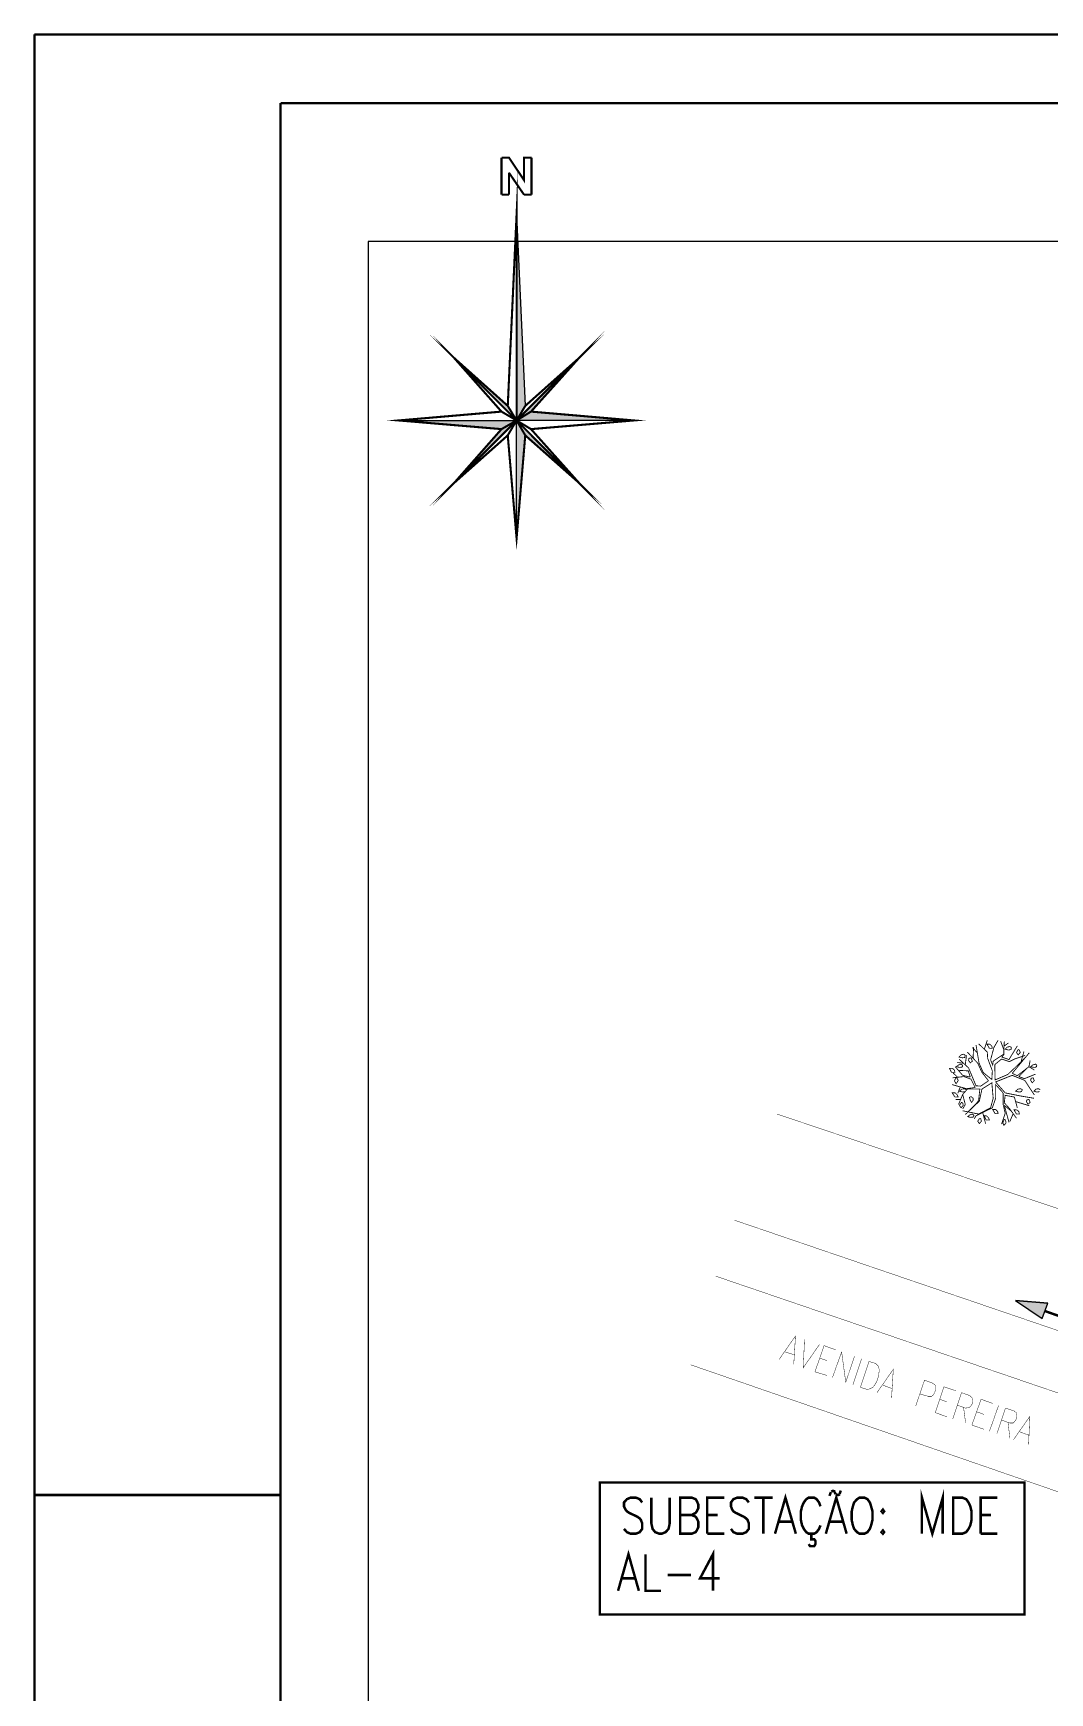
# Model space of a CAD drawing. Header units: millimetres. Extents: x 7 to 427, y 16 to 313.
# Drawn here: x 7.1 to 110.5, y 144.2 to 312.9 of the extents above; entities that cross this region are included whole.
import ezdxf

# ---------------------------------------------------------------- set-up
doc = ezdxf.new("R2010")
doc.units = ezdxf.units.MM
doc.layers.add('H', color=7, linetype='Continuous')
doc.layers.add('P', color=7, linetype='Continuous')

msp = doc.modelspace()

# ---------------------------------------------------------------- hatches: boundary and pattern name
at = {"layer": 'H', "linetype": 'Continuous'}
for points in [[(56.303, 273.562), (56.303, 294.464), (57.185, 275.043), (56.303, 273.562)], [(56.303, 273.562), (49.953, 279.912), (55.421, 275.043), (56.303, 273.562)], [(56.303, 273.562), (62.653, 279.912), (57.785, 274.443), (56.303, 273.562)], [(54.786, 272.662), (44.327, 273.562), (56.303, 273.562), (54.786, 272.662)], [(49.953, 267.212), (54.786, 272.662), (56.303, 273.562), (49.953, 267.212)], [(56.303, 273.473), (56.215, 273.562), (56.303, 273.65), (56.392, 273.562), (56.303, 273.473)], [(56.303, 273.473), (56.215, 273.562), (56.303, 273.65), (56.392, 273.562), (56.303, 273.473)], [(56.303, 273.473), (56.215, 273.562), (56.303, 273.65), (56.392, 273.562), (56.303, 273.473)], [(56.303, 273.473), (56.215, 273.562), (56.303, 273.65), (56.392, 273.562), (56.303, 273.473)], [(56.303, 273.473), (56.215, 273.562), (56.303, 273.65), (56.392, 273.562), (56.303, 273.473)], [(56.303, 273.473), (56.215, 273.562), (56.303, 273.65), (56.392, 273.562), (56.303, 273.473)], [(56.303, 273.473), (56.215, 273.562), (56.303, 273.65), (56.392, 273.562), (56.303, 273.473)], [(56.303, 273.473), (56.215, 273.562), (56.303, 273.65), (56.392, 273.562), (56.303, 273.473)], [(56.303, 273.473), (56.215, 273.562), (56.303, 273.65), (56.392, 273.562), (56.303, 273.473)], [(56.303, 273.473), (56.215, 273.562), (56.303, 273.65), (56.392, 273.562), (56.303, 273.473)], [(56.303, 273.473), (56.215, 273.562), (56.303, 273.65), (56.392, 273.562), (56.303, 273.473)], [(56.303, 273.473), (56.215, 273.562), (56.303, 273.65), (56.392, 273.562), (56.303, 273.473)], [(56.303, 273.473), (56.215, 273.562), (56.303, 273.65), (56.392, 273.562), (56.303, 273.473)], [(56.303, 273.473), (56.215, 273.562), (56.303, 273.65), (56.392, 273.562), (56.303, 273.473)], [(56.303, 273.473), (56.215, 273.562), (56.303, 273.65), (56.392, 273.562), (56.303, 273.473)], [(56.303, 273.473), (56.215, 273.562), (56.303, 273.65), (56.392, 273.562), (56.303, 273.473)], [(56.303, 273.562), (57.785, 274.443), (68.245, 273.562), (56.303, 273.562)], [(62.653, 267.212), (57.185, 272.027), (56.303, 273.562), (62.653, 267.212)], [(56.303, 261.585), (56.303, 273.562), (57.185, 272.027), (56.303, 261.585)], [(109.767, 182.245), (107.068, 184.062), (110.314, 183.815), (109.767, 182.245)]]:
    msp.add_hatch(color=256, dxfattribs=at).paths.add_polyline_path(points)

# ---------------------------------------------------------------- linework, layer by layer
at = {"layer": 'P'}
for points, const_width in [([(7.267, 15.804), (7.267, 312.808)], 0.254), ([(7.267, 312.808), (427.267, 312.808)], 0.254), ([(32.297, 22.789), (32.297, 305.823)], 0.254), ([(32.297, 305.823), (420.229, 305.823)], 0.254), ([(54.769, 300.284), (55.527, 300.284), (57.062, 297.991), (57.062, 300.284), (57.82, 300.284)], 0.212), ([(54.769, 296.51), (54.769, 300.284)], 0.212), ([(57.82, 300.284), (57.82, 296.51)], 0.212), ([(56.303, 273.562), (56.303, 294.481), (55.404, 275.043)], 0.212), ([(55.527, 298.75), (55.527, 296.51)], 0.212), ([(57.062, 296.51), (55.527, 298.75)], 0.212), ([(55.527, 296.51), (54.769, 296.51)], 0.212), ([(57.82, 296.51), (57.062, 296.51)], 0.212), ([(56.303, 273.562), (49.953, 279.912), (54.769, 274.461), (44.309, 273.562), (54.769, 272.68)], 0.212), ([(56.303, 273.562), (49.953, 279.912), (55.404, 275.043)], 0.212), ([(57.767, 274.461), (62.653, 279.912), (56.303, 273.562), (62.653, 279.912), (57.185, 275.043)], 0.212), ([(55.404, 275.043), (56.303, 273.562), (55.404, 275.043), (56.303, 273.562), (57.185, 275.043)], 0.212), ([(54.769, 272.68), (49.953, 267.212), (56.303, 273.562), (49.953, 267.212), (55.404, 272.045)], 0.212), ([(54.769, 274.461), (56.303, 273.562), (54.769, 272.68)], 0.212), ([(54.769, 272.68), (56.303, 273.562), (57.185, 272.045)], 0.212), ([(55.404, 272.045), (56.303, 273.562)], 0.212), ([(57.185, 272.045), (56.303, 273.562), (57.767, 274.461)], 0.212), ([(57.767, 274.461), (56.303, 273.562)], 0.212), ([(57.185, 272.045), (62.653, 267.212), (56.303, 273.562), (62.653, 267.212), (57.767, 272.68)], 0.212), ([(57.767, 272.68), (56.303, 273.562)], 0.212), ([(57.767, 274.461), (68.227, 273.562), (57.767, 272.68)], 0.212), ([(57.185, 272.045), (56.303, 261.585), (55.404, 272.045)], 0.212), ([(103.628, 207.275), (103.205, 208.209), (102.147, 209.338)], 0.085), ([(103.117, 209.303), (102.658, 209.815)], 0.085), ([(102.729, 208.756), (102.782, 209.85)], 0.085), ([(103.752, 207.275), (103.329, 208.245), (103.029, 210.062)], 0.085), ([(104.687, 207.433), (104.211, 208.703), (104.175, 209.338), (103.293, 210.185)], 0.085), ([(103.875, 209.638), (104.175, 210.538)], 0.085), ([(104.422, 210.15), (104.14, 210.15), (104.387, 209.726)], 0.085), ([(104.387, 209.726), (104.687, 209.726), (104.634, 209.938), (104.422, 210.15)], 0.085), ([(105.904, 210.45), (105.833, 209.127), (104.775, 208.421), (104.722, 208.033), (104.51, 208.545), (104.846, 209.815), (105.269, 210.538)], 0.085), ([(105.869, 209.55), (105.533, 210.45)], 0.085), ([(105.78, 208.792), (105.657, 208.844), (105.869, 209.091), (105.869, 209.938)], 0.085), ([(105.78, 208.792), (106.38, 208.58), (107.227, 209.973)], 0.085), ([(105.869, 209.938), (106.327, 210.273)], 0.085), ([(106.627, 209.815), (106.468, 209.903), (106.204, 209.85), (105.992, 209.638), (106.327, 209.55), (106.592, 209.603), (106.627, 209.815)], 0.085), ([(106.257, 207.063), (107.597, 208.333), (107.897, 209.391)], 0.085), ([(108.444, 209.268), (106.715, 207.186)], 0.085), ([(107.438, 209.55), (107.315, 209.603), (107.139, 209.303)], 0.085), ([(107.139, 209.303), (107.315, 209.056), (107.527, 209.303), (107.438, 209.55)], 0.085), ([(100.612, 207.698), (100.33, 207.698), (100.542, 207.275)], 0.085), ([(100.542, 207.275), (100.877, 207.275), (100.824, 207.522), (100.612, 207.698)], 0.085), ([(102.447, 206.798), (101.671, 206.975), (100.912, 207.857)], 0.085), ([(101.671, 207.998), (101.512, 208.121), (101.247, 208.033), (101.036, 207.857), (101.335, 207.786), (101.635, 207.821), (101.671, 207.998)], 0.085), ([(101.759, 208.209), (101.124, 208.28)], 0.085), ([(101.935, 209.003), (101.794, 209.127), (101.512, 209.056), (101.3, 208.844), (101.635, 208.756), (101.882, 208.792), (101.935, 209.003)], 0.085), ([(103.505, 205.881), (103.029, 205.916), (102.27, 207.733), (101.3, 208.633)], 0.085), ([(101.935, 208.068), (102.059, 209.003)], 0.085), ([(102.27, 208.492), (102.447, 208.245), (102.658, 208.421), (102.517, 208.756), (102.306, 208.703), (102.27, 208.492)], 0.085), ([(104.934, 208.068), (105.622, 208.633)], 0.085), ([(106.257, 207.063), (104.969, 206.516), (104.934, 208.068)], 0.085), ([(105.622, 208.633), (106.415, 208.368), (107.015, 208.668), (108.021, 209.003)], 0.085), ([(106.715, 207.186), (107.227, 206.939), (108.409, 207.857), (108.532, 208.492)], 0.085), ([(107.386, 206.851), (108.197, 207.698)], 0.085), ([(107.597, 208.333), (108.232, 209.003)], 0.085), ([(108.409, 207.857), (108.955, 207.522)], 0.085), ([(109.202, 207.998), (109.079, 208.121), (108.797, 208.033), (108.585, 207.857), (108.92, 207.786), (109.167, 207.821), (109.202, 207.998)], 0.085), ([(102.941, 205.74), (102.059, 205.617), (100.577, 206.04)], 0.085), ([(102.941, 205.74), (102.517, 206.587), (101.794, 206.851), (100.665, 206.728)], 0.085), ([(101.177, 206.763), (100.7, 207.222)], 0.085), ([(101.124, 206.675), (101, 206.728), (100.824, 206.428)], 0.085), ([(100.824, 206.428), (101, 206.128), (101.212, 206.428), (101.124, 206.675)], 0.085), ([(101.247, 207.486), (102.235, 207.433), (102.447, 206.798)], 0.085), ([(103.505, 205.881), (104.299, 206.428)], 0.085), ([(104.299, 206.428), (103.628, 207.275)], 0.085), ([(103.628, 205.581), (104.634, 206.216), (104.775, 204.646)], 0.085), ([(104.634, 206.551), (103.752, 207.275)], 0.085), ([(104.634, 206.551), (104.687, 207.433)], 0.085), ([(105.992, 205.193), (105.022, 206.304), (106.38, 206.851)], 0.085), ([(105.022, 204.646), (105.022, 206.04), (105.78, 205.193)], 0.085), ([(106.38, 206.851), (106.715, 206.975), (107.985, 206.463), (108.955, 204.982)], 0.085), ([(107.386, 206.851), (107.95, 206.64), (109.079, 207.098)], 0.085), ([(108.585, 206.463), (108.744, 206.216), (108.955, 206.428), (108.832, 206.728), (108.62, 206.675), (108.585, 206.463)], 0.085), ([(100.912, 205.193), (100.612, 205.193), (100.877, 204.77)], 0.085), ([(100.877, 204.77), (101.212, 204.77), (101.124, 204.982), (100.912, 205.193)], 0.085), ([(101.459, 204.523), (100.965, 204.523)], 0.085), ([(101.424, 205.793), (101.177, 205.158)], 0.085), ([(102.147, 205.581), (101.671, 205.034), (101.247, 204.011)], 0.085), ([(102.023, 205.528), (101.847, 205.617), (101.6, 205.581), (101.335, 205.37), (101.671, 205.281), (101.935, 205.317)], 0.085), ([(101.671, 204.188), (101.547, 204.223), (101.335, 203.923)], 0.085), ([(101.335, 203.923), (101.512, 203.676), (101.723, 203.923), (101.671, 204.188)], 0.085), ([(101.671, 205.034), (101.935, 204.011)], 0.085), ([(104.775, 204.646), (104.51, 203.676), (103.293, 203.041), (101.671, 203.376)], 0.085), ([(103.628, 205.581), (103.364, 204.347), (101.935, 202.988)], 0.085), ([(103.329, 205.581), (102.147, 205.581)], 0.085), ([(102.729, 204.646), (102.729, 204.435), (102.57, 204.223), (102.447, 204.435), (102.358, 204.735), (102.517, 204.823)], 0.085), ([(102.517, 204.823), (102.729, 204.646)], 0.085), ([(103.329, 205.581), (103.417, 205.581), (103.293, 204.435), (103.117, 204.188), (102.57, 203.623)], 0.085), ([(105.022, 204.646), (104.687, 203.676), (103.029, 202.865), (102.852, 202.565)], 0.085), ([(105.78, 205.193), (105.78, 204.047), (105.992, 203.129), (105.622, 202.018)], 0.085), ([(107.139, 202.618), (106.415, 203.623), (105.904, 204.188), (105.992, 204.946), (106.927, 204.77), (107.227, 203.676)], 0.085), ([(105.992, 205.193), (107.474, 204.893)], 0.085), ([(107.738, 205.528), (107.562, 205.617), (107.315, 205.581), (107.05, 205.37), (107.386, 205.281), (107.65, 205.317), (107.738, 205.528)], 0.085), ([(107.05, 204.311), (108.444, 203.888)], 0.085), ([(107.474, 204.893), (108.92, 204.646)], 0.085), ([(108.144, 204.311), (108.32, 204.047), (108.532, 204.223), (108.409, 204.523), (108.197, 204.47), (108.144, 204.311)], 0.085), ([(109.555, 205.528), (109.379, 205.617), (109.132, 205.581), (108.92, 205.37), (109.202, 205.281), (109.502, 205.317)], 0.085), ([(82.797, 203.041), (170.55, 173.496)], 0.042), ([(101.935, 204.011), (101.671, 203.553)], 0.085), ([(102.817, 202.918), (102.658, 203.041), (102.394, 202.953), (102.182, 202.777), (102.482, 202.706), (102.782, 202.741), (102.817, 202.918)], 0.085), ([(102.57, 203.623), (102.235, 203.288)], 0.085), ([(103.364, 202.565), (103.205, 202.318), (103.364, 202.071), (103.576, 202.318), (103.505, 202.565), (103.364, 202.618)], 0.085), ([(103.717, 203.165), (103.999, 202.071)], 0.085), ([(104.087, 202.865), (103.84, 202.865), (104.052, 202.442)], 0.085), ([(104.052, 202.442), (104.387, 202.442), (104.299, 202.653), (104.087, 202.865)], 0.085), ([(105.022, 203.5), (104.722, 203.5), (104.969, 203.077)], 0.085), ([(104.969, 203.077), (105.269, 203.077), (105.234, 203.288), (105.022, 203.5)], 0.085), ([(106.027, 202.442), (105.904, 202.494), (105.745, 202.142)], 0.085), ([(105.745, 202.142), (105.869, 201.895), (106.08, 202.142), (106.027, 202.442)], 0.085), ([(105.904, 203.923), (106.38, 202.195)], 0.085), ([(105.904, 203.923), (106.68, 203.288)], 0.085), ([(106.803, 203.077), (106.468, 202.283)], 0.085), ([(107.174, 203.465), (106.892, 203.465), (107.139, 203.041)], 0.085), ([(107.139, 203.041), (107.438, 203.041), (107.386, 203.288), (107.174, 203.465)], 0.085), ([(78.475, 192.246), (176.142, 158.926)], 0.042), ([(76.535, 186.567), (173.055, 153.635)], 0.042), ([(110.014, 183.021), (122.767, 178.523)], 0.254), ([(83.009, 178.1), (84.667, 180.481), (84.49, 177.588)], 0.042), ([(83.608, 178.858), (84.526, 178.576)], 0.042), ([(85.584, 180.128), (85.46, 177.253), (87.118, 179.634)], 0.042), ([(86.642, 176.83), (87.577, 179.493), (88.759, 179.07)], 0.042), ([(88.424, 176.248), (89.359, 178.858), (89.782, 175.772), (90.664, 178.4)], 0.042), ([(73.995, 177.553), (223.344, 125.942)], 0.042), ([(87.118, 178.223), (87.877, 177.976)], 0.042), ([(91.387, 178.153), (90.505, 175.525)], 0.042), ([(91.264, 175.26), (92.146, 177.888), (92.833, 177.677), (93.045, 177.465), (93.169, 177.13), (93.169, 176.883), (93.133, 176.459), (92.922, 175.824), (92.71, 175.472), (92.534, 175.26), (92.234, 175.101), (91.934, 175.048), (91.264, 175.26)], 0.042), ([(86.642, 176.83), (87.877, 176.459)], 0.042), ([(92.957, 174.713), (94.615, 177.094), (94.439, 174.166)], 0.042), ([(93.557, 175.472), (94.474, 175.137)], 0.042), ([(96.89, 173.355), (97.79, 175.983), (98.619, 175.683), (98.884, 175.472), (98.919, 175.313), (98.919, 175.013), (98.795, 174.678), (98.619, 174.413), (98.496, 174.343), (98.16, 174.343), (97.314, 174.59)], 0.042), ([(98.884, 172.685), (99.766, 175.313), (101, 174.89)], 0.042), ([(99.342, 174.043), (100.065, 173.778)], 0.042), ([(100.665, 172.05), (101.547, 174.713), (102.394, 174.413), (102.658, 174.166), (102.694, 174.043), (102.694, 173.743), (102.605, 173.496), (102.447, 173.284), (102.27, 173.196), (101.97, 173.143), (101.124, 173.443)], 0.042), ([(102.605, 171.415), (103.54, 174.043), (104.722, 173.62)], 0.042), ([(98.884, 172.685), (100.065, 172.261)], 0.042), ([(101.759, 173.232), (101.97, 171.626)], 0.042), ([(103.082, 172.773), (103.84, 172.508)], 0.042), ([(105.322, 173.408), (104.387, 170.78)], 0.042), ([(105.145, 170.533), (106.027, 173.143), (106.892, 172.861), (107.139, 172.649), (107.174, 172.473), (107.174, 172.226), (107.086, 171.962), (106.927, 171.75), (106.803, 171.626), (106.468, 171.626), (105.622, 171.926)], 0.042), ([(106.839, 169.933), (108.497, 172.297), (108.373, 169.422)], 0.042), ([(102.605, 171.415), (103.84, 170.991)], 0.042), ([(106.292, 171.662), (106.468, 170.057)], 0.042), ([(107.438, 170.744), (108.373, 170.392)], 0.042), ([(64.77, 165.576), (107.95, 165.576), (107.95, 152.153), (64.77, 152.153), (64.77, 165.576)], 0.254), ([(32.297, 164.306), (7.267, 164.306)], 0.254), ([(69.074, 163.548), (68.827, 163.883), (68.439, 164.042), (67.892, 164.042), (67.522, 163.883), (67.222, 163.548), (67.222, 163.16), (67.381, 162.825), (67.522, 162.648), (67.769, 162.489), (68.58, 162.101), (68.827, 161.925), (68.95, 161.766), (69.074, 161.431), (69.074, 160.867), (68.827, 160.532), (68.439, 160.373), (67.892, 160.373), (67.522, 160.532), (67.222, 160.867)], 0.254), ([(70.009, 164.042), (70.009, 161.431), (70.132, 160.867), (70.397, 160.532), (70.82, 160.373), (71.067, 160.373), (71.455, 160.532), (71.755, 160.867), (71.878, 161.431), (71.878, 164.042)], 0.254), ([(74.119, 162.278), (74.507, 162.101), (74.63, 161.925), (74.789, 161.59), (74.789, 161.043), (74.63, 160.708), (74.507, 160.532), (74.119, 160.373), (72.937, 160.373), (72.937, 164.042), (74.119, 164.042), (74.507, 163.883), (74.63, 163.707), (74.789, 163.336), (74.789, 162.983), (74.63, 162.648), (74.507, 162.489), (74.119, 162.278), (72.937, 162.278)], 0.254), ([(75.688, 160.373), (75.688, 164.042), (77.417, 164.042)], 0.254), ([(79.922, 163.548), (79.657, 163.883), (79.287, 164.042), (78.74, 164.042), (78.352, 163.883), (78.105, 163.548), (78.105, 163.16), (78.228, 162.825), (78.352, 162.648), (78.599, 162.489), (79.41, 162.101), (79.657, 161.925), (79.798, 161.766), (79.922, 161.431), (79.922, 160.867), (79.657, 160.532), (79.287, 160.373), (78.74, 160.373), (78.352, 160.532), (78.105, 160.867)], 0.254), ([(80.469, 164.042), (82.338, 164.042)], 0.254), ([(81.403, 164.042), (81.403, 160.373)], 0.254), ([(82.585, 160.373), (83.644, 164.042), (84.702, 160.373)], 0.254), ([(87.207, 163.16), (87.066, 163.548), (86.819, 163.883), (86.572, 164.042), (86.007, 164.042), (85.76, 163.883), (85.513, 163.548), (85.337, 163.16), (85.213, 162.648), (85.213, 161.766), (85.337, 161.219), (85.513, 160.867), (85.76, 160.532), (86.007, 160.373), (86.572, 160.373), (86.819, 160.532), (87.066, 160.867), (87.207, 161.219)], 0.254), ([(87.753, 160.373), (88.812, 164.042), (89.87, 160.373)], 0.254), ([(88.124, 164.218), (88.265, 164.606)], 0.254), ([(88.688, 164.624), (88.618, 164.694), (88.512, 164.73), (88.406, 164.712), (88.318, 164.641)], 0.254), ([(88.635, 164.606), (88.759, 164.394)], 0.254), ([(88.794, 164.412), (88.865, 164.342), (88.971, 164.306), (89.076, 164.324), (89.165, 164.377)], 0.254), ([(89.147, 164.394), (89.27, 164.765)], 0.254), ([(91.175, 164.042), (90.928, 163.883), (90.629, 163.548), (90.505, 163.16), (90.382, 162.648), (90.382, 161.766), (90.505, 161.219), (90.629, 160.867), (90.928, 160.532), (91.175, 160.373), (91.687, 160.373), (91.987, 160.532), (92.234, 160.867), (92.357, 161.219), (92.498, 161.766), (92.498, 162.648), (92.357, 163.16), (92.234, 163.548), (91.987, 163.883), (91.687, 164.042), (91.175, 164.042)], 0.254), ([(97.525, 160.373), (97.525, 164.042), (98.584, 160.373), (99.642, 164.042), (99.642, 160.373)], 0.254), ([(100.7, 160.373), (100.7, 164.042), (101.635, 164.042), (102.023, 163.883), (102.27, 163.548), (102.447, 163.16), (102.57, 162.648), (102.57, 161.766), (102.447, 161.219), (102.27, 160.867), (102.023, 160.532), (101.635, 160.373), (100.7, 160.373)], 0.254), ([(103.505, 160.373), (103.505, 164.042), (105.198, 164.042)], 0.254), ([(75.688, 162.278), (76.747, 162.278)], 0.254), ([(93.557, 162.825), (93.416, 162.648), (93.557, 162.489), (93.68, 162.648), (93.557, 162.825)], 0.254), ([(103.505, 162.278), (104.563, 162.278)], 0.254), ([(75.688, 160.373), (77.417, 160.373)], 0.254), ([(82.973, 161.59), (84.279, 161.59)], 0.254), ([(86.007, 159.314), (86.148, 159.103), (86.572, 159.103), (86.695, 159.314), (86.695, 159.65), (86.572, 159.808), (86.272, 159.808), (86.272, 160.373)], 0.254), ([(88.124, 161.59), (89.447, 161.59)], 0.254), ([(93.557, 160.708), (93.416, 160.532), (93.557, 160.373), (93.68, 160.532), (93.557, 160.708)], 0.254), ([(103.505, 160.373), (105.198, 160.373)], 0.254), ([(66.622, 154.57), (67.68, 158.291), (68.739, 154.57)], 0.254), ([(76.271, 154.57), (76.271, 158.291), (74.965, 155.84), (76.958, 155.84)], 0.254), ([(69.409, 158.291), (69.409, 154.57), (70.979, 154.57)], 0.254), ([(67.01, 155.84), (68.351, 155.84)], 0.254), ([(71.667, 156.175), (74.03, 156.175)], 0.254)]:
    msp.add_lwpolyline(points, dxfattribs=dict(at, const_width=const_width))
for points in [[(56.303, 273.562), (56.303, 294.481)], [(56.303, 294.481), (57.185, 275.043)], [(317.235, 291.765), (41.222, 291.765)], [(41.222, 291.765), (41.222, 125.906)], [(49.953, 279.912), (56.303, 273.562)], [(55.404, 275.043), (49.953, 279.912)], [(62.653, 279.912), (56.303, 273.562)], [(57.767, 274.461), (62.653, 279.912)], [(56.303, 273.562), (55.404, 275.043)], [(57.185, 275.043), (56.303, 273.562)], [(44.309, 273.562), (56.303, 273.562)], [(54.769, 272.68), (44.309, 273.562)], [(49.953, 267.212), (56.303, 273.562)], [(56.303, 273.562), (54.769, 272.68)], [(56.303, 273.562), (54.769, 272.68)], [(56.303, 273.65), (56.215, 273.562)], [(56.303, 273.65), (56.215, 273.562)], [(56.303, 273.65), (56.215, 273.562)], [(56.303, 273.65), (56.215, 273.562)], [(56.303, 273.65), (56.215, 273.562)], [(56.303, 273.65), (56.215, 273.562)], [(56.303, 273.65), (56.215, 273.562)], [(56.303, 273.65), (56.215, 273.562)], [(56.303, 273.65), (56.215, 273.562)], [(56.303, 273.65), (56.215, 273.562)], [(56.303, 273.65), (56.215, 273.562)], [(56.303, 273.65), (56.215, 273.562)], [(56.303, 273.65), (56.215, 273.562)], [(56.303, 273.65), (56.215, 273.562)], [(56.303, 273.65), (56.215, 273.562)], [(56.303, 273.65), (56.215, 273.562)], [(56.215, 273.562), (56.303, 273.473)], [(56.215, 273.562), (56.303, 273.473)], [(56.215, 273.562), (56.303, 273.473)], [(56.215, 273.562), (56.303, 273.473)], [(56.215, 273.562), (56.303, 273.473)], [(56.215, 273.562), (56.303, 273.473)], [(56.215, 273.562), (56.303, 273.473)], [(56.215, 273.562), (56.303, 273.473)], [(56.215, 273.562), (56.303, 273.473)], [(56.215, 273.562), (56.303, 273.473)], [(56.215, 273.562), (56.303, 273.473)], [(56.215, 273.562), (56.303, 273.473)], [(56.215, 273.562), (56.303, 273.473)], [(56.215, 273.562), (56.303, 273.473)], [(56.215, 273.562), (56.303, 273.473)], [(56.215, 273.562), (56.303, 273.473)], [(56.303, 273.562), (57.767, 274.461)], [(56.303, 273.562), (57.767, 274.461)], [(56.374, 273.562), (56.303, 273.65)], [(56.374, 273.562), (56.303, 273.65)], [(56.374, 273.562), (56.303, 273.65)], [(56.374, 273.562), (56.303, 273.65)], [(56.374, 273.562), (56.303, 273.65)], [(56.374, 273.562), (56.303, 273.65)], [(56.374, 273.562), (56.303, 273.65)], [(56.374, 273.562), (56.303, 273.65)], [(56.374, 273.562), (56.303, 273.65)], [(56.374, 273.562), (56.303, 273.65)], [(56.374, 273.562), (56.303, 273.65)], [(56.374, 273.562), (56.303, 273.65)], [(56.374, 273.562), (56.303, 273.65)], [(56.374, 273.562), (56.303, 273.65)], [(56.374, 273.562), (56.303, 273.65)], [(56.374, 273.562), (56.303, 273.65)], [(68.227, 273.562), (56.303, 273.562)], [(62.653, 267.212), (56.303, 273.562)], [(56.303, 273.562), (57.185, 272.045)], [(56.303, 261.585), (56.303, 273.562)], [(56.303, 273.562), (57.185, 272.045)], [(56.303, 273.473), (56.374, 273.562)], [(56.303, 273.473), (56.374, 273.562)], [(56.303, 273.473), (56.374, 273.562)], [(56.303, 273.473), (56.374, 273.562)], [(56.303, 273.473), (56.374, 273.562)], [(56.303, 273.473), (56.374, 273.562)], [(56.303, 273.473), (56.374, 273.562)], [(56.303, 273.473), (56.374, 273.562)], [(56.303, 273.473), (56.374, 273.562)], [(56.303, 273.473), (56.374, 273.562)], [(56.303, 273.473), (56.374, 273.562)], [(56.303, 273.473), (56.374, 273.562)], [(56.303, 273.473), (56.374, 273.562)], [(56.303, 273.473), (56.374, 273.562)], [(56.303, 273.473), (56.374, 273.562)], [(56.303, 273.473), (56.374, 273.562)], [(56.374, 273.562), (56.374, 273.562)], [(56.374, 273.562), (56.374, 273.562)], [(56.374, 273.562), (56.374, 273.562)], [(56.374, 273.562), (56.374, 273.562)], [(56.374, 273.562), (56.374, 273.562)], [(56.374, 273.562), (56.374, 273.562)], [(56.374, 273.562), (56.374, 273.562)], [(56.374, 273.562), (56.374, 273.562)], [(56.374, 273.562), (56.374, 273.562)], [(56.374, 273.562), (56.374, 273.562)], [(56.374, 273.562), (56.374, 273.562)], [(56.374, 273.562), (56.374, 273.562)], [(56.374, 273.562), (56.374, 273.562)], [(56.374, 273.562), (56.374, 273.562)], [(56.374, 273.562), (56.374, 273.562)], [(56.374, 273.562), (56.374, 273.562)], [(57.767, 274.461), (68.227, 273.562)], [(54.769, 272.68), (49.953, 267.212)], [(57.185, 272.045), (56.303, 261.585)], [(57.185, 272.045), (62.653, 267.212)], [(110.314, 183.815), (107.05, 184.079)], [(107.05, 184.079), (109.767, 182.245)], [(110.314, 183.815), (107.05, 184.079)], [(107.05, 184.079), (107.05, 184.079)], [(107.05, 184.079), (110.314, 183.815)], [(109.767, 182.245), (110.314, 183.815)]]:
    msp.add_lwpolyline(points, dxfattribs=at)

doc.saveas('drawing.dxf')
